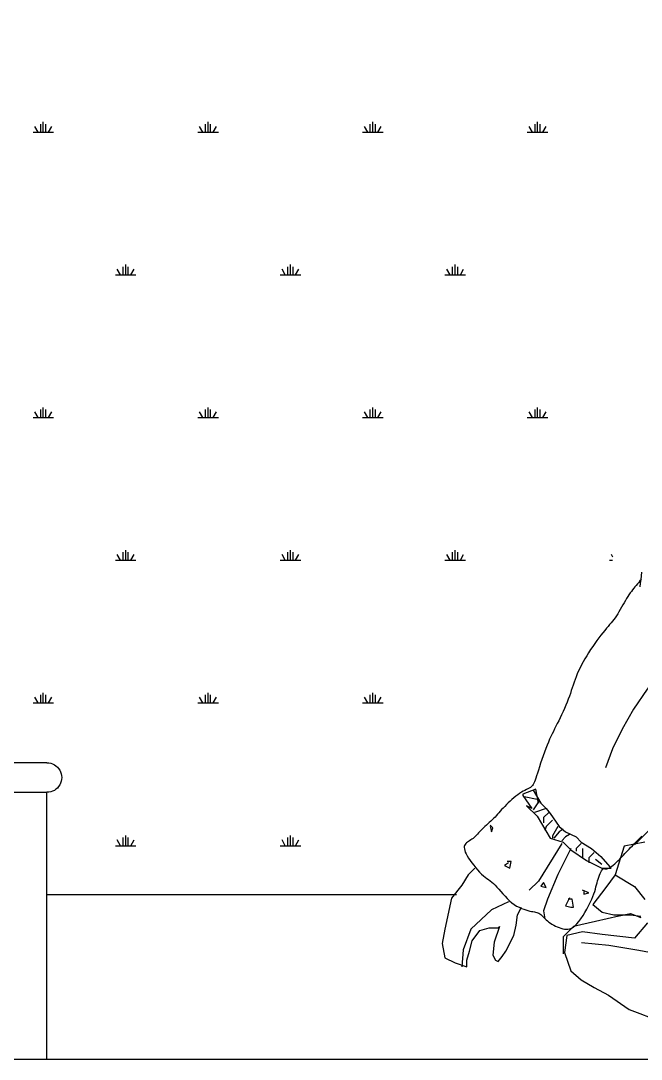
# Model space of a CAD drawing. Extents: x 872 to 5755, y 5790 to 9808.
# Drawn here: x 2543 to 2919, y 6799 to 7429 of the extents above; entities that cross this region are included whole.
import ezdxf

# ---------------------------------------------------------------- set-up
doc = ezdxf.new("R2010")
doc.units = 0
doc.header["$MEASUREMENT"] = 0
doc.linetypes.add('DASHED2', pattern=[0.375, 0.25, -0.125])
for name, color, linetype in [('2', 2, 'CONTINUOUS'), ('3', 3, 'CONTINUOUS'), ('4', 4, 'CONTINUOUS'), ('7', 7, 'CONTINUOUS'), ('BH', 3, 'CONTINUOUS')]:
    doc.layers.add(name, color=color, linetype=linetype)

msp = doc.modelspace()

# ---------------------------------------------------------------- hatches: boundary and pattern name
at = {"layer": 'BH'}
h = msp.add_hatch(dxfattribs=at)
h.set_pattern_fill('SWAMP,_O', color=256, scale=100)
h.set_pattern_definition([(0, (0, 0), (50, 86.6025), [12.5, -87.5]), (90, (6.25, 0), (-50, 86.60254), [6.25, -166.9551]), (90, (7.812, 0), (-50, 86.60254), [5, -168.2051]), (90, (4.688, 0), (-50, 86.60254), [5, -168.2051]), (60, (9.375, 0), (-50, 86.6025), [4, -96]), (120, (3.125, 0), (-100, 4e-08), [4, -96])])
edge = h.paths.add_edge_path()
edge.add_line((2158.5, 7650.63), (2158.5, 7518.64))
edge.add_line((2158.5, 7518.64), (2258.5, 7518.64))
edge.add_ellipse((2258.5, 7509.64), major_axis=(-6.36, 6.36), ratio=1, start_angle=135, end_angle=315, ccw=False)
edge.add_line((2258.5, 7500.64), (2258.5, 7338.64))
edge.add_line((2258.5, 7338.64), (2358.5, 7338.64))
edge.add_ellipse((2358.5, 7329.64), major_axis=(-6.36, 6.36), ratio=1, start_angle=135, end_angle=315, ccw=False)
edge.add_line((2358.5, 7320.64), (2358.5, 7158.64))
edge.add_line((2358.5, 7158.64), (2459, 7158.64))
edge.add_ellipse((2459, 7149.64), major_axis=(-6.36, 6.36), ratio=1, start_angle=135, end_angle=315, ccw=False)
edge.add_line((2458.5, 7140.59), (2458.5, 6978.64))
edge.add_line((2458.5, 6978.64), (2558.5, 6978.64))
edge.add_ellipse((2558.5, 6969.64), major_axis=(-6.36, 6.36), ratio=1, start_angle=135, end_angle=315, ccw=False)
edge.add_line((2558.5, 6960.64), (2558.5, 6898.64))
edge.add_line((2558.5, 6898.64), (2785.08, 6898.64))
edge.add_line((2785.08, 6898.64), (2779.82, 6949.12))
edge.add_line((2779.82, 6949.12), (2847.11, 7017.68))
edge.add_line((2847.11, 7017.68), (2892.91, 7053.55))
edge.add_line((2892.91, 7053.55), (2909.13, 7141.63))
edge.add_line((2909.13, 7141.63), (2910.45, 7189.1))
edge.add_line((2910.45, 7189.1), (2886.7, 7277.44))
edge.add_line((2886.7, 7277.44), (2938.16, 7349.96))
edge.add_line((2938.16, 7349.96), (2993.57, 7371.06))
edge.add_line((2993.57, 7371.06), (3027.88, 7414.57))
edge.add_line((3027.88, 7414.57), (3125.52, 7435.67))
edge.add_line((3125.52, 7435.67), (3121.89, 7841.59))
edge.add_line((3121.89, 7841.59), (2158.5, 7650.63))

# ---------------------------------------------------------------- linework, layer by layer
at = {"layer": '2', "color": 1}
msp.add_line((1458.5, 6798.64), (4758.5, 6798.64), dxfattribs=at)
at = {"layer": '3'}
for points in [[(2919.36, 7094.34), (2919.15, 7092.03), (2918.92, 7089.76), (2918.67, 7087.56), (2918.4, 7085.44)], [(2919.3, 7089.87), (2918.47, 7088.93), (2917.67, 7088.02), (2916.9, 7087.13), (2916.15, 7086.25), (2915.41, 7085.37), (2914.68, 7084.48), (2913.96, 7083.57), (2913.24, 7082.63), (2912.52, 7081.64), (2911.79, 7080.61), (2911.06, 7079.5), (2910.32, 7078.32), (2909.58, 7077.06), (2908.82, 7075.73), (2908.05, 7074.36), (2907.28, 7072.97), (2906.5, 7071.59), (2905.71, 7070.24), (2904.93, 7068.94), (2904.14, 7067.71), (2903.35, 7066.58), (2902.55, 7065.51), (2901.73, 7064.48), (2900.89, 7063.46), (2900.01, 7062.43), (2899.08, 7061.35), (2898.09, 7060.19), (2897.04, 7058.92), (2895.93, 7057.53), (2894.75, 7056.02), (2893.53, 7054.4), (2892.28, 7052.71), (2891.02, 7050.94), (2889.77, 7049.12), (2888.53, 7047.27), (2887.32, 7045.41), (2886.17, 7043.54), (2885.06, 7041.67), (2884.01, 7039.82), (2883.02, 7037.98), (2882.09, 7036.15), (2881.23, 7034.35), (2880.43, 7032.58), (2879.7, 7030.84), (2879.05, 7029.14), (2878.45, 7027.46), (2877.88, 7025.79), (2877.34, 7024.12), (2876.79, 7022.44), (2876.23, 7020.73), (2875.63, 7018.99), (2874.97, 7017.2), (2874.25, 7015.35), (2873.46, 7013.46), (2872.63, 7011.55), (2871.77, 7009.64), (2870.89, 7007.74), (2870, 7005.89), (2869.13, 7004.09), (2868.27, 7002.37), (2867.45, 7000.74), (2866.66, 6999.18), (2865.89, 6997.64), (2865.14, 6996.1), (2864.39, 6994.53), (2863.64, 6992.89), (2862.88, 6991.14), (2862.1, 6989.25), (2861.3, 6987.2), (2860.49, 6985.04), (2859.69, 6982.8), (2858.9, 6980.54), (2858.14, 6978.31), (2857.42, 6976.17), (2856.77, 6974.15), (2856.19, 6972.32), (2855.68, 6970.71), (2855.24, 6969.32), (2854.85, 6968.11), (2854.46, 6967.07), (2854.07, 6966.19), (2853.66, 6965.42), (2853.19, 6964.76), (2852.64, 6964.19), (2852, 6963.67), (2851.27, 6963.2), (2850.46, 6962.74), (2849.57, 6962.29), (2848.61, 6961.8), (2847.6, 6961.27), (2846.53, 6960.68), (2845.41, 6959.99), (2844.27, 6959.2), (2843.09, 6958.32), (2841.91, 6957.36), (2840.73, 6956.35), (2839.58, 6955.3), (2838.45, 6954.23), (2837.37, 6953.17), (2836.35, 6952.12), (2835.4, 6951.1), (2834.51, 6950.12), (2833.66, 6949.17), (2832.85, 6948.25), (2832.06, 6947.35), (2831.27, 6946.47), (2830.47, 6945.61), (2829.65, 6944.77), (2828.8, 6943.94), (2827.92, 6943.12), (2827.02, 6942.31), (2826.12, 6941.51), (2825.22, 6940.71), (2824.35, 6939.92), (2823.5, 6939.13), (2822.69, 6938.34), (2821.92, 6937.55), (2821.2, 6936.78), (2820.5, 6936.01), (2819.83, 6935.27), (2819.17, 6934.56), (2818.51, 6933.89), (2817.85, 6933.27), (2817.17, 6932.7), (2816.47, 6932.19), (2815.76, 6931.72), (2815.07, 6931.28), (2814.39, 6930.86), (2813.77, 6930.44), (2813.2, 6930), (2812.71, 6929.54), (2812.31, 6929.02), (2812.02, 6928.45), (2811.85, 6927.81), (2811.8, 6927.09), (2811.88, 6926.29), (2812.1, 6925.39), (2812.46, 6924.39), (2812.96, 6923.29), (2813.62, 6922.07), (2814.44, 6920.74), (2815.38, 6919.31), (2816.43, 6917.84), (2817.56, 6916.36), (2818.74, 6914.9), (2819.94, 6913.51), (2821.13, 6912.21), (2822.29, 6911.05), (2823.4, 6910.05), (2824.45, 6909.17), (2825.48, 6908.38), (2826.48, 6907.64), (2827.48, 6906.89), (2828.48, 6906.1), (2829.51, 6905.23), (2830.57, 6904.23), (2831.68, 6903.06), (2832.83, 6901.77), (2834.04, 6900.39), (2835.28, 6898.96), (2836.57, 6897.53), (2837.9, 6896.13), (2839.28, 6894.8), (2840.69, 6893.6), (2842.13, 6892.54), (2843.59, 6891.64), (2845.05, 6890.87), (2846.48, 6890.22), (2847.87, 6889.68), (2849.2, 6889.24), (2850.45, 6888.89), (2851.59, 6888.61), (2852.61, 6888.39), (2853.53, 6888.22), (2854.36, 6888.06), (2855.1, 6887.91), (2855.79, 6887.73), (2856.43, 6887.52), (2857.04, 6887.25), (2857.63, 6886.91), (2858.23, 6886.47), (2858.83, 6885.94), (2859.45, 6885.35), (2860.1, 6884.71), (2860.78, 6884.03), (2861.51, 6883.33), (2862.3, 6882.62), (2863.15, 6881.92), (2864.07, 6881.24), (2865.05, 6880.6), (2866.09, 6880), (2867.16, 6879.44), (2868.25, 6878.94), (2869.36, 6878.51), (2870.46, 6878.14), (2871.56, 6877.85), (2872.63, 6877.65), (2873.69, 6877.57), (2874.74, 6877.62), (2875.79, 6877.84), (2876.86, 6878.24), (2877.95, 6878.87), (2879.07, 6879.73), (2880.23, 6880.87), (2881.43, 6882.29), (2882.66, 6883.94), (2883.89, 6885.78), (2885.09, 6887.74), (2886.24, 6889.77), (2887.32, 6891.81), (2888.3, 6893.81), (2889.16, 6895.7), (2889.88, 6897.44), (2890.47, 6899.05), (2890.97, 6900.53), (2891.38, 6901.91), (2891.74, 6903.22), (2892.06, 6904.46), (2892.38, 6905.67), (2892.71, 6906.85), (2893.07, 6908.03), (2893.46, 6909.18), (2893.87, 6910.27), (2894.29, 6911.29), (2894.7, 6912.21), (2895.11, 6912.99), (2895.5, 6913.62), (2895.86, 6914.07), (2896.19, 6914.31), (2896.5, 6914.4), (2896.81, 6914.38), (2897.14, 6914.3), (2897.51, 6914.2), (2897.93, 6914.14), (2898.43, 6914.17), (2899.02, 6914.33), (2899.71, 6914.66), (2900.49, 6915.16), (2901.35, 6915.78), (2902.25, 6916.51), (2903.19, 6917.32), (2904.13, 6918.19), (2905.07, 6919.08), (2905.98, 6919.97), (2906.84, 6920.85), (2907.67, 6921.71), (2908.49, 6922.57), (2909.3, 6923.43), (2910.12, 6924.32), (2910.97, 6925.23), (2911.86, 6926.18), (2912.81, 6927.19), (2913.83, 6928.25), (2914.91, 6929.36), (2916.04, 6930.49), (2917.21, 6931.65), (2918.4, 6932.8), (2919.61, 6933.94)], [(2969.86, 7071.3), (2956.04, 7059.73), (2943.62, 7047.8), (2932.58, 7035.64), (2922.91, 7023.36), (2914.58, 7011.08), (2907.57, 6998.92), (2901.86, 6986.99), (2897.44, 6975.42)], [(3043.63, 7012.99), (3025.5, 7004.33), (3005, 6989.38), (2979.78, 6975.99), (2961.65, 6964.18), (2942.73, 6952.37), (2927.75, 6941.35), (2915.14, 6928.76)], [(2856.8, 6956.59), (2856.78, 6954), (2855.2, 6962.66), (2847.32, 6959.51), (2847.32, 6958.73), (2852.84, 6950.85), (2849.68, 6952.43), (2855.99, 6946.13), (2863.87, 6932.75), (2871.75, 6930.38), (2876.48, 6925.66), (2885.94, 6919.36), (2895.4, 6914.64), (2900.92, 6914.64)], [(2853.62, 6961.87), (2858.35, 6954), (2861.51, 6950.85), (2863.87, 6947.7), (2869.39, 6939.83), (2873.33, 6936.68), (2879.64, 6933.53), (2882.79, 6930.38), (2889.1, 6926.45), (2894.61, 6921.72), (2900.13, 6915.43)], [(2855.99, 6956.36), (2848.11, 6957.94)], [(2856.78, 6954.79), (2853.62, 6950.07)], [(2861.51, 6950.85), (2854.41, 6948.49)], [(2863.08, 6948.49), (2859.93, 6945.34), (2859.93, 6942.19)], [(2827.61, 6939.83), (2828.4, 6936.68), (2829.19, 6939.04), (2827.61, 6940.62)], [(2865.45, 6943.77), (2861.51, 6939.83), (2860.72, 6937.47)], [(2868.6, 6939.83), (2865.45, 6934.32), (2865.45, 6932.75)], [(2871.75, 6938.26), (2869.39, 6936.68), (2866.24, 6932.75)], [(2875.7, 6935.11), (2873.33, 6933.53), (2870.97, 6931.17)], [(2870.97, 6929.6), (2856.78, 6906.77), (2851.26, 6901.26)], [(2882.79, 6929.6), (2879.64, 6926.45), (2879.64, 6924.87)], [(2921.45, 6930.33), (2908.84, 6927.97), (2903.32, 6910.65), (2915.14, 6903.56), (2921.45, 6895.69)], [(2876.48, 6926.45), (2868.6, 6910.7), (2862.3, 6895.74), (2859.93, 6888.66), (2860.72, 6883.94)], [(2883.58, 6926.45), (2883.58, 6920.94)], [(2890.67, 6924.09), (2887.52, 6920.94), (2887.52, 6917.79)], [(2838.65, 6917.79), (2836.28, 6916.21), (2839.44, 6914.64), (2840.22, 6918.58), (2837.86, 6918.58)], [(2891.46, 6920.15), (2895.4, 6917)], [(2818.19, 6914.59), (2814.25, 6910.65), (2810.31, 6904.35), (2804, 6896.48), (2800.06, 6877.59), (2798.48, 6868.93), (2800.06, 6860.27), (2806.36, 6857.12), (2813.46, 6854.75), (2813.46, 6858.69), (2815.03, 6864.2), (2816.61, 6870.5), (2821.34, 6876.8), (2826.86, 6878.37), (2832.38, 6878.37), (2833.16, 6879.16), (2830.01, 6869.71), (2829.22, 6861.84), (2830.8, 6858.69), (2832.38, 6857.9), (2834.74, 6861.05), (2837.11, 6864.2), (2841.84, 6873.65), (2843.41, 6879.95), (2844.2, 6886.25), (2846.56, 6890.97)], [(2903.32, 6910.65), (2897.8, 6902.78), (2889.92, 6892.54), (2895.44, 6887.82), (2902.53, 6886.25), (2912.78, 6886.25), (2919.08, 6885.46)], [(2859.93, 6905.98), (2858.35, 6903.62), (2861.51, 6902.83), (2859.93, 6905.98)], [(2875.7, 6896.53), (2873.33, 6891.81), (2876.48, 6891.02), (2878.06, 6891.02), (2877.27, 6895.74), (2874.91, 6895.74)], [(2884.37, 6900.47), (2884.37, 6898.89), (2887.52, 6899.68), (2883.58, 6901.26)], [(2838.68, 6894.12), (2828.43, 6889.39), (2815.82, 6877.59), (2811.09, 6864.99), (2810.31, 6854.75)], [(2905.68, 6885.46), (2891.49, 6882.31), (2878.09, 6879.16), (2871.79, 6872.86), (2871.79, 6862.63)], [(2904.89, 6885.46), (2912.78, 6887.03), (2919.08, 6884.67)], [(2923.02, 6881.52), (2915.14, 6872.07), (2895.44, 6874.44), (2883.61, 6876.01), (2874.15, 6873.65), (2872.58, 6863.41), (2876.52, 6852.39), (2882.82, 6846.88), (2890.71, 6842.16), (2899.38, 6837.44), (2911.99, 6828.78), (2918.29, 6826.41), (2924.6, 6824.05)], [(2883.03, 6869.49), (2899.58, 6867.92), (2917.71, 6864.77), (2935.06, 6861.62), (2939.78, 6861.62)]]:
    msp.add_lwpolyline(points, dxfattribs=at)
at = {"layer": '4'}
for p, q in [((2558.5, 6978.64), (2440.5, 6978.64)), ((2558.5, 6798.64), (2558.5, 6960.64))]:
    msp.add_line(p, q, dxfattribs=at)
at = {"layer": '4', "extrusion": (0, 0, -1)}
msp.add_ellipse((2558.5, 6969.64), major_axis=(-6.36, 6.36), ratio=1, start_param=0.785398, end_param=3.926991, dxfattribs=at)
at = {"layer": '7', "linetype": 'DASHED2', "ltscale": 100}
msp.add_line((2558.5, 6960.64), (2282.17, 6960.64), dxfattribs=at)
at = {"layer": '7'}
msp.add_line((2558.5, 6898.64), (2807.15, 6898.64), dxfattribs=at)

doc.saveas('drawing.dxf')
